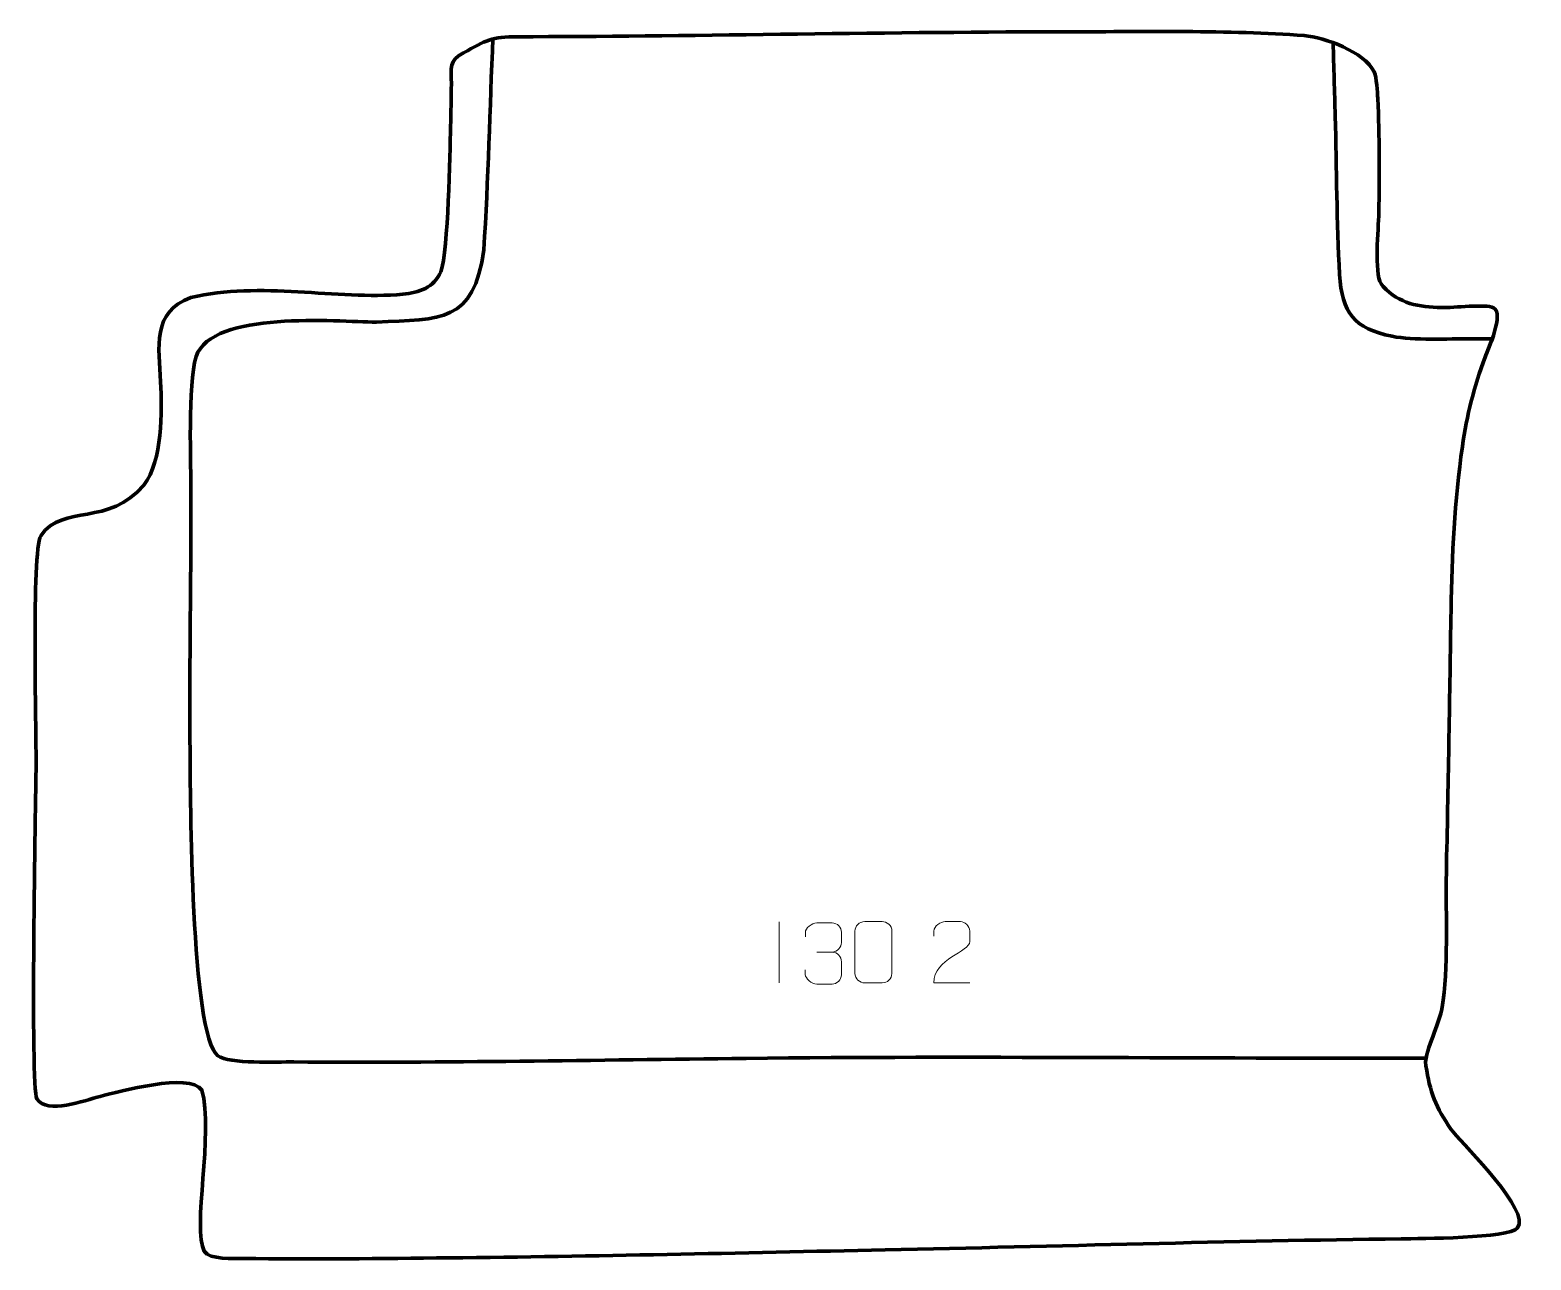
# Model space of a CAD drawing. Header units: millimetres. Extents: x -639 to -26, y 276 to 779.
import ezdxf

# ---------------------------------------------------------------- set-up
doc = ezdxf.new("R2010")
doc.units = ezdxf.units.MM
doc.header["$MEASUREMENT"] = 0
doc.layers.add('layer 2', color=7, linetype='Continuous')
doc.layers.add('layer 3', color=7, linetype='Continuous')

msp = doc.modelspace()

# ---------------------------------------------------------------- linework, layer by layer
at = {"layer": 'layer 2', "color": 142, "lineweight": 158}
for points, knots in [([(-449.521, 775.6161), (-450.7803, 747.0164), (-451.3782, 717.6487), (-453.2379, 689.1791), (-453.2379, 689.1791), (-457.3238, 659.122), (-470.6352, 660.8653), (-497.1332, 659.5838), (-497.1332, 659.5838), (-513.5604, 659.7462), (-564.0206, 664.484), (-570.7664, 645.5566), (-570.7664, 645.5566), (-574.2003, 633.5431), (-572.8563, 602.2576), (-572.8265, 588.019), (-572.8265, 588.019), (-572.8069, 553.7254), (-573.5433, 519.6056), (-573.2213, 485.2181), (-573.2213, 485.2181), (-573.057, 466.6107), (-572.9564, 368.1623), (-561.8363, 359.8704), (-561.8363, 359.8704), (-557.2265, 356.433), (-537.7107, 357.3987), (-530.8935, 357.3442), (-530.8935, 357.3442), (-469.2982, 356.8518), (-407.7064, 358.1258), (-346.1175, 358.8203), (-346.1175, 358.8203), (-253.69, 359.8412), (-160.9906, 358.6786), (-68.4091, 358.9338)], [0, 0, 0, 0, 0.1, 0.1, 0.1, 0.1, 0.2, 0.2, 0.2, 0.2, 0.3, 0.3, 0.3, 0.3, 0.4, 0.4, 0.4, 0.4, 0.5, 0.5, 0.5, 0.5, 0.6, 0.6, 0.6, 0.6, 0.7, 0.7, 0.7, 0.7, 0.8, 0.8, 0.8, 0.8, 1, 1, 1, 1]), ([(-106.4083, 773.7525), (-106.1146, 763.7604), (-105.8209, 753.7684), (-105.5272, 743.7763), (-105.5272, 743.7763), (-104.9239, 722.3499), (-104.9868, 700.3505), (-103.7252, 679.0184), (-103.7252, 679.0184), (-102.8036, 663.4348), (-97.932, 656.9845), (-82.2882, 653.7992), (-82.2882, 653.7992), (-73.5917, 652.0285), (-59.3394, 652.7933), (-50.1008, 652.8099), (-50.1008, 652.8099), (-50.1008, 652.8099), (-48.9207, 652.812), (-48.9207, 652.812), (-48.9207, 652.812), (-46.4176, 652.7953), (-43.9144, 652.7788), (-41.4113, 652.7625)], [0, 0, 0, 0, 0.14285714, 0.14285714, 0.14285714, 0.14285714, 0.28571429, 0.28571429, 0.28571429, 0.28571429, 0.42857143, 0.42857143, 0.42857143, 0.42857143, 0.57142857, 0.57142857, 0.57142857, 0.57142857, 0.71428571, 0.71428571, 0.71428571, 0.71428571, 1, 1, 1, 1])]:
    msp.add_open_spline(points, degree=3, knots=knots, dxfattribs=at)
at = {"layer": 'layer 3', "color": 242, "lineweight": 158}
msp.add_open_spline([(-470.791, 680.1222), (-473.6296, 673.7276), (-479.6705, 671.5582), (-486.2664, 670.9811), (-486.2664, 670.9811), (-513.4501, 668.603), (-544.6621, 676.3454), (-572.8876, 669.662), (-572.8876, 669.662), (-588.8498, 663.8569), (-585.9664, 649.2323), (-585.2312, 635.2104), (-585.2312, 635.2104), (-584.5936, 623.051), (-584.4284, 603.0025), (-592.0481, 593.0192), (-592.0481, 593.0192), (-606.4685, 575.8387), (-624.931, 585.551), (-634.1766, 572.3272), (-634.1766, 572.3272), (-638.0279, 565.433), (-635.9628, 493.1993), (-636.109, 478.1121), (-636.109, 478.1121), (-636.2155, 465.0801), (-638.5683, 346.8924), (-635.7554, 342.3357), (-635.7554, 342.3357), (-631.5703, 335.5563), (-616.3238, 341.7058), (-609.8619, 343.2949), (-609.8619, 343.2949), (-601.9121, 345.2358), (-573.7116, 353.1928), (-568.3539, 345.8776), (-568.3539, 345.8776), (-563.4676, 328.4964), (-572.4648, 288.8862), (-567.4052, 280.023), (-567.4052, 280.023), (-565.3597, 276.4398), (-555.1288, 277.1334), (-551.5815, 277.0722), (-551.5815, 277.0722), (-523.8557, 276.594), (-495.1368, 277.0281), (-467.3573, 277.3081), (-467.3573, 277.3081), (-408.0178, 277.9063), (-348.6891, 279.3334), (-289.3606, 280.5744), (-289.3606, 280.5744), (-219.1227, 282.0413), (-148.848, 284.2169), (-78.6054, 285.0953), (-78.6054, 285.0953), (-71.2943, 285.181), (-34.5569, 285.2483), (-31.0839, 289.5415), (-31.0839, 289.5415), (-25.5832, 296.3413), (-52.1366, 322.3863), (-57.3515, 328.7843), (-57.3515, 328.7843), (-57.3515, 328.7843), (-58.2794, 329.9227), (-58.2794, 329.9227), (-58.2794, 329.9227), (-64.2859, 338.5907), (-67.0262, 345.2473), (-68.4573, 355.7192), (-68.4573, 355.7192), (-68.4573, 355.7192), (-68.6593, 357.3703), (-68.6593, 357.3703), (-68.6593, 357.3703), (-67.6374, 365.3759), (-62.6295, 372.4422), (-61.403, 382.5578), (-61.403, 382.5578), (-59.3695, 399.3297), (-60.4805, 420.6734), (-60.0942, 438.179), (-60.0942, 438.179), (-59.3113, 472.7725), (-58.7761, 507.3513), (-58.2338, 541.9473), (-58.2338, 541.9473), (-57.8771, 564.4714), (-56.7351, 586.4324), (-53.6087, 608.767), (-53.6087, 608.767), (-51.7064, 621.6386), (-48.9078, 633.1028), (-44.3421, 645.304), (-44.3421, 645.304), (-43.0214, 648.5567), (-36.4555, 663.1859), (-40.8742, 665.4497), (-40.8742, 665.4497), (-44.0023, 667.0523), (-57.1506, 665.3885), (-62.1277, 665.5046), (-62.1277, 665.5046), (-71.2698, 665.7178), (-79.4747, 667.0905), (-85.9005, 674.1066), (-85.9005, 674.1066), (-85.9005, 674.1066), (-86.7575, 675.2756), (-86.7575, 675.2756), (-86.7575, 675.2756), (-89.7333, 679.8834), (-87.8374, 697.3522), (-87.7125, 704.2569), (-87.7125, 704.2569), (-87.4299, 719.8803), (-87.3965, 735.3111), (-88.1725, 750.9265), (-88.1725, 750.9265), (-88.3235, 753.7144), (-88.5824, 759.3396), (-89.6252, 761.8926), (-89.6252, 761.8926), (-93.612, 769.8708), (-109.7572, 775.9924), (-118.232, 776.6255), (-118.232, 776.6255), (-148.878, 778.915), (-183.5141, 778.1845), (-219.1041, 778.1635), (-219.1041, 778.1635), (-293.2239, 778.1196), (-372.9173, 776.1849), (-439.39, 776.1809), (-439.39, 776.1809), (-450.1361, 776.1803), (-452.3092, 774.6593), (-461.5823, 769.5541), (-461.5823, 769.5541), (-467.7009, 766.1855), (-466.4594, 763.8722), (-466.4983, 756.8642), (-466.4983, 756.8642), (-466.5305, 751.0571), (-466.6855, 745.2533), (-466.8223, 739.448), (-466.8223, 739.448), (-467.0868, 728.4269), (-467.6954, 689.132), (-470.791, 680.1222)], degree=3, knots=[0, 0, 0, 0, 0.02564103, 0.02564103, 0.02564103, 0.02564103, 0.05128205, 0.05128205, 0.05128205, 0.05128205, 0.07692308, 0.07692308, 0.07692308, 0.07692308, 0.1025641, 0.1025641, 0.1025641, 0.1025641, 0.12820513, 0.12820513, 0.12820513, 0.12820513, 0.15384615, 0.15384615, 0.15384615, 0.15384615, 0.17948718, 0.17948718, 0.17948718, 0.17948718, 0.20512821, 0.20512821, 0.20512821, 0.20512821, 0.23076923, 0.23076923, 0.23076923, 0.23076923, 0.25641026, 0.25641026, 0.25641026, 0.25641026, 0.28205128, 0.28205128, 0.28205128, 0.28205128, 0.30769231, 0.30769231, 0.30769231, 0.30769231, 0.33333333, 0.33333333, 0.33333333, 0.33333333, 0.35897436, 0.35897436, 0.35897436, 0.35897436, 0.38461538, 0.38461538, 0.38461538, 0.38461538, 0.41025641, 0.41025641, 0.41025641, 0.41025641, 0.43589744, 0.43589744, 0.43589744, 0.43589744, 0.46153846, 0.46153846, 0.46153846, 0.46153846, 0.48717949, 0.48717949, 0.48717949, 0.48717949, 0.51282051, 0.51282051, 0.51282051, 0.51282051, 0.53846154, 0.53846154, 0.53846154, 0.53846154, 0.56410256, 0.56410256, 0.56410256, 0.56410256, 0.58974359, 0.58974359, 0.58974359, 0.58974359, 0.61538462, 0.61538462, 0.61538462, 0.61538462, 0.64102564, 0.64102564, 0.64102564, 0.64102564, 0.66666667, 0.66666667, 0.66666667, 0.66666667, 0.69230769, 0.69230769, 0.69230769, 0.69230769, 0.71794872, 0.71794872, 0.71794872, 0.71794872, 0.74358974, 0.74358974, 0.74358974, 0.74358974, 0.76923077, 0.76923077, 0.76923077, 0.76923077, 0.79487179, 0.79487179, 0.79487179, 0.79487179, 0.82051282, 0.82051282, 0.82051282, 0.82051282, 0.84615385, 0.84615385, 0.84615385, 0.84615385, 0.87179487, 0.87179487, 0.87179487, 0.87179487, 0.8974359, 0.8974359, 0.8974359, 0.8974359, 0.92307692, 0.92307692, 0.92307692, 0.92307692, 0.94871795, 0.94871795, 0.94871795, 0.94871795, 1, 1, 1, 1], dxfattribs=at)
at = {"layer": 'layer 3', "color": 250, "lineweight": 9}
for points in [[(-332.6665, 414.6344), (-332.6665, 414.6344), (-332.6665, 389.6603), (-332.6665, 389.6603)], [(-317.2131, 402.1692), (-317.2131, 402.1692), (-311.0167, 402.1692), (-311.0167, 402.1692)]]:
    msp.add_open_spline(points, degree=3, dxfattribs=at)
for points, knots in [([(-321.9228, 408.4144), (-321.9228, 408.4144), (-321.9228, 410.2716), (-321.9228, 410.2716), (-321.9228, 410.2716), (-321.9371, 412.0135), (-319.2726, 414.1316), (-317.2135, 414.1089), (-317.2135, 414.1089), (-315.1494, 414.1089), (-313.0854, 414.1089), (-311.0217, 414.1089), (-311.0217, 414.1089), (-308.8272, 414.1177), (-307.2289, 412.2709), (-307.1845, 410.3588), (-307.1845, 410.3588), (-307.1849, 408.9237), (-307.1849, 407.4886), (-307.1845, 406.0531), (-307.1845, 406.0531), (-307.2331, 404.3996), (-308.8357, 402.1696), (-311.034, 402.1796), (-311.034, 402.1796), (-308.8303, 402.1684), (-307.2223, 400.3652), (-307.1683, 398.3057), (-307.1683, 398.3057), (-307.1687, 396.521), (-307.1687, 394.7363), (-307.1683, 392.9512), (-307.1683, 392.9512), (-307.1582, 390.8898), (-309.2131, 389.1267), (-311.034, 389.1348), (-311.034, 389.1348), (-313.0993, 389.1351), (-315.1645, 389.1351), (-317.2301, 389.1348), (-317.2301, 389.1348), (-319.3987, 389.1463), (-321.9297, 391.5465), (-321.9483, 393.0083), (-321.9483, 393.0083), (-321.9483, 393.0083), (-321.9483, 394.9169), (-321.9483, 394.9169)], [0, 0, 0, 0, 0.07692308, 0.07692308, 0.07692308, 0.07692308, 0.15384615, 0.15384615, 0.15384615, 0.15384615, 0.23076923, 0.23076923, 0.23076923, 0.23076923, 0.30769231, 0.30769231, 0.30769231, 0.30769231, 0.38461538, 0.38461538, 0.38461538, 0.38461538, 0.46153846, 0.46153846, 0.46153846, 0.46153846, 0.53846154, 0.53846154, 0.53846154, 0.53846154, 0.61538462, 0.61538462, 0.61538462, 0.61538462, 0.69230769, 0.69230769, 0.69230769, 0.69230769, 0.76923077, 0.76923077, 0.76923077, 0.76923077, 0.84615385, 0.84615385, 0.84615385, 0.84615385, 1, 1, 1, 1]), ([(-297.6956, 414.6685), (-295.3295, 414.6685), (-292.963, 414.6685), (-290.5965, 414.6685), (-290.5965, 414.6685), (-288.616, 414.7041), (-286.59, 413.2098), (-286.5629, 410.7677), (-286.5629, 410.7677), (-286.5633, 405.0103), (-286.5633, 399.2525), (-286.5629, 393.4943), (-286.5629, 393.4943), (-286.705, 391.1667), (-288.4114, 389.6844), (-290.5965, 389.6736), (-290.5965, 389.6736), (-292.9689, 389.674), (-295.3413, 389.674), (-297.7133, 389.6736), (-297.7133, 389.6736), (-299.6718, 389.568), (-301.6782, 391.4559), (-301.6668, 393.4769), (-301.6668, 393.4769), (-301.6664, 399.2575), (-301.6664, 405.0378), (-301.6668, 410.8176), (-301.6668, 410.8176), (-301.6625, 412.9596), (-299.8854, 414.6821), (-297.6956, 414.6685)], [0, 0, 0, 0, 0.11111111, 0.11111111, 0.11111111, 0.11111111, 0.22222222, 0.22222222, 0.22222222, 0.22222222, 0.33333333, 0.33333333, 0.33333333, 0.33333333, 0.44444444, 0.44444444, 0.44444444, 0.44444444, 0.55555556, 0.55555556, 0.55555556, 0.55555556, 0.66666667, 0.66666667, 0.66666667, 0.66666667, 0.77777778, 0.77777778, 0.77777778, 0.77777778, 1, 1, 1, 1]), ([(-254.7435, 389.6821), (-259.6579, 389.6824), (-264.5723, 389.6824), (-269.4864, 389.6821), (-269.4864, 389.6821), (-269.4864, 399.6144), (-254.8354, 402.2556), (-254.7435, 406.5659), (-254.7435, 406.5659), (-254.7438, 407.99), (-254.7438, 409.4137), (-254.7435, 410.837), (-254.7435, 410.837), (-254.7604, 412.9141), (-256.8832, 414.6389), (-258.5542, 414.6562), (-258.5542, 414.6562), (-260.6274, 414.6558), (-262.7003, 414.6558), (-264.7727, 414.6562), (-264.7727, 414.6562), (-266.5948, 414.6727), (-269.4195, 412.8806), (-269.4864, 410.787), (-269.4864, 410.787), (-269.4864, 410.787), (-269.4864, 408.7322), (-269.4864, 408.7322)], [0, 0, 0, 0, 0.125, 0.125, 0.125, 0.125, 0.25, 0.25, 0.25, 0.25, 0.375, 0.375, 0.375, 0.375, 0.5, 0.5, 0.5, 0.5, 0.625, 0.625, 0.625, 0.625, 0.75, 0.75, 0.75, 0.75, 1, 1, 1, 1])]:
    msp.add_open_spline(points, degree=3, knots=knots, dxfattribs=at)

doc.saveas('drawing.dxf')
